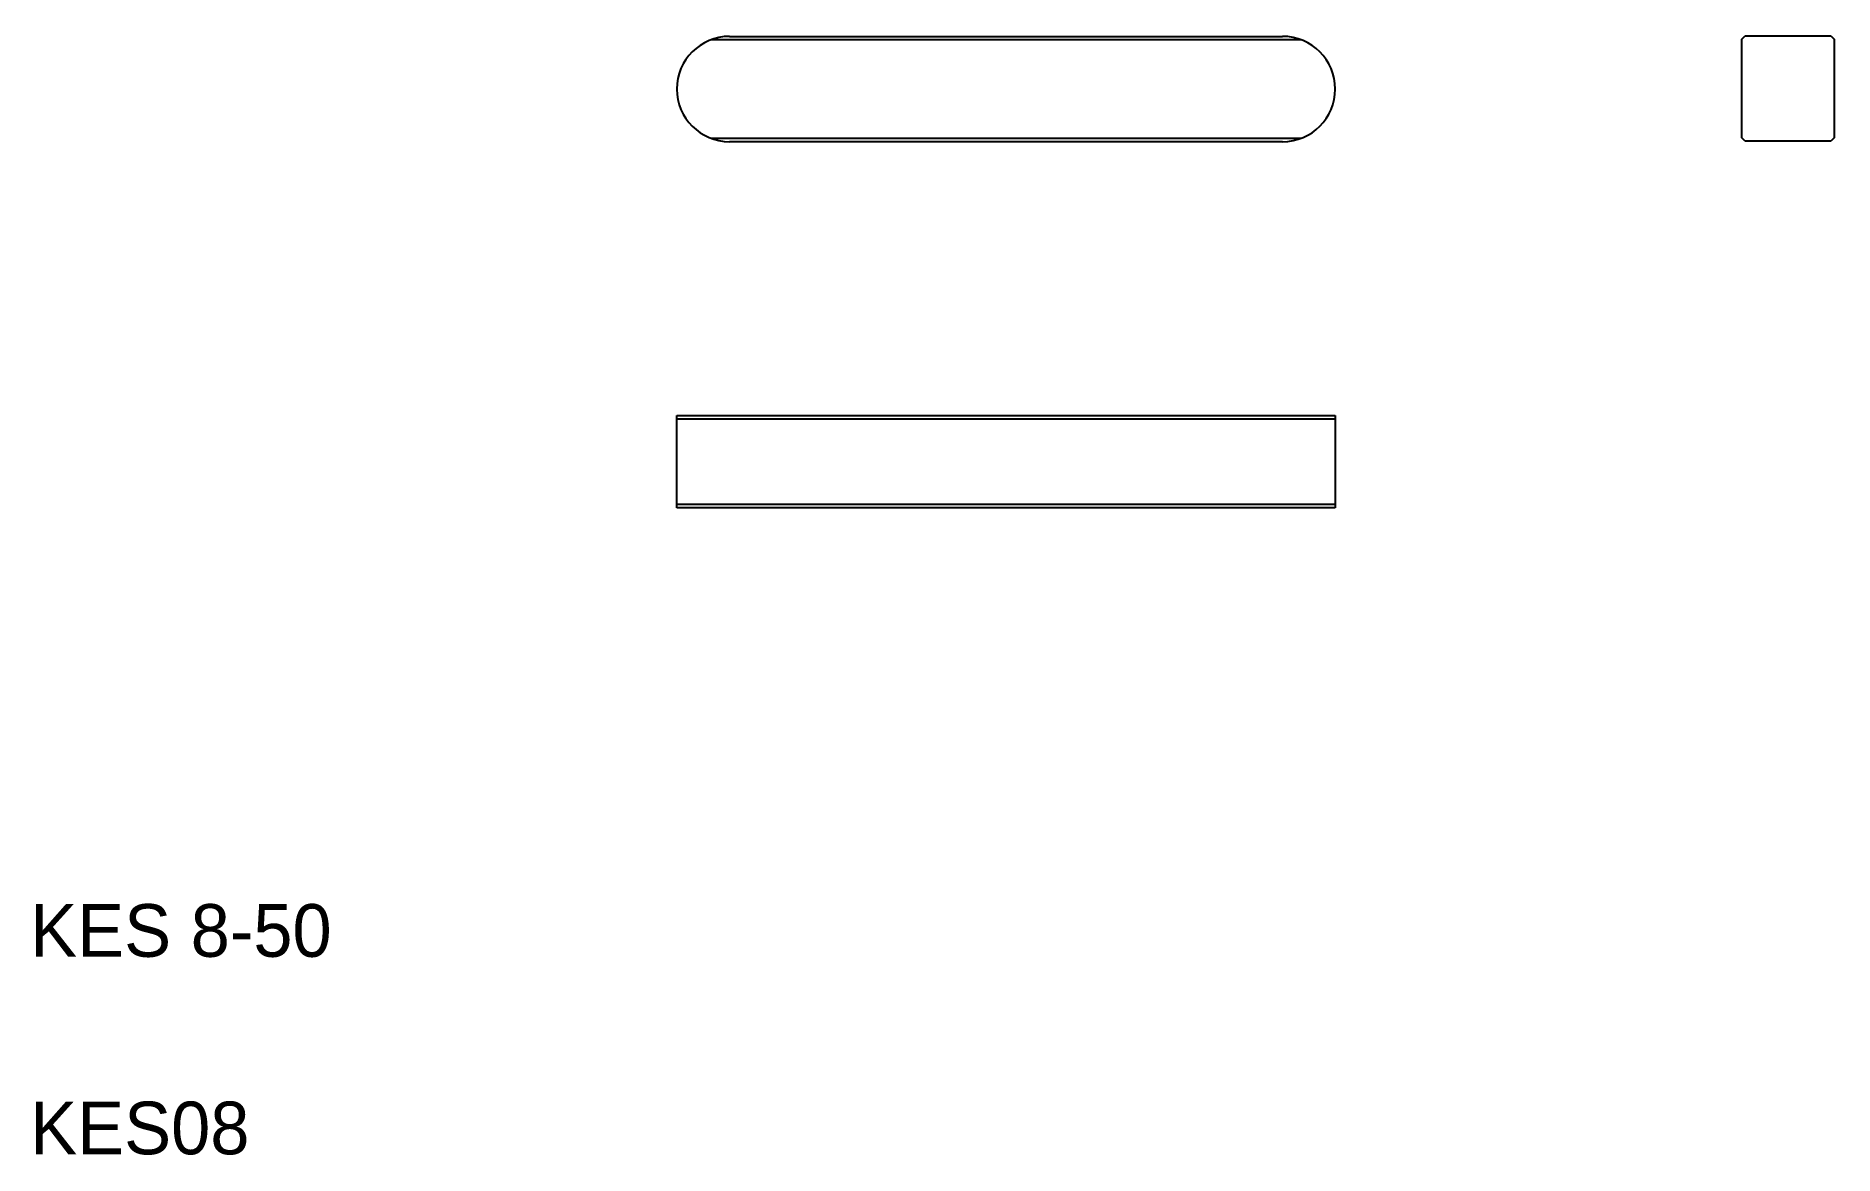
# Model space of a CAD drawing. Extents: x 10 to 147, y 10 to 95.
import ezdxf

# ---------------------------------------------------------------- set-up
doc = ezdxf.new("R2010")
doc.units = 0
doc.layers.get('0').update_dxf_attribs({"linetype": 'CONTINUOUS'})

msp = doc.modelspace()

# ---------------------------------------------------------------- linework, layer by layer
at = {"color": 3, "linetype": 'CONTINUOUS'}
for p, q in [((61.72, 94.66), (106.5, 94.66)), ((106.5, 87.16), (61.72, 87.16)), ((59.11, 65.86), (109.11, 65.86)), ((109.11, 59.36), (59.11, 59.36))]:
    msp.add_line(p, q, dxfattribs=at)
at = {"color": 7, "linetype": 'CONTINUOUS'}
for p, q in [((63.11, 94.91), (105.11, 94.91)), ((139.99, 94.69), (140.24, 94.94)), ((139.99, 87.19), (139.99, 94.69)), ((140.24, 94.94), (146.74, 94.94)), ((146.74, 94.94), (146.99, 94.69)), ((146.99, 94.69), (146.99, 87.19)), ((105.11, 86.91), (63.11, 86.91)), ((140.24, 86.94), (139.99, 87.19)), ((146.74, 86.94), (140.24, 86.94)), ((146.99, 87.19), (146.74, 86.94)), ((59.11, 66.11), (109.11, 66.11)), ((59.11, 59.11), (59.11, 66.11)), ((109.11, 66.11), (109.11, 59.11)), ((109.11, 59.11), (59.11, 59.11))]:
    msp.add_line(p, q, dxfattribs=at)
for centre, start, end in [((63.11, 90.91), 90, 180), ((105.11, 90.91), 0, 90), ((63.11, 90.91), 180, 270), ((105.11, 90.91), 270, 360)]:
    msp.add_arc(centre, 4, start, end, dxfattribs=at)

# ---------------------------------------------------------------- texts
for s, p in [('KES 8-50', (10, 25)), ('KES08', (10, 10))]:
    msp.add_text(s, height=4, dxfattribs=at).set_placement(p)

doc.saveas('drawing.dxf')
